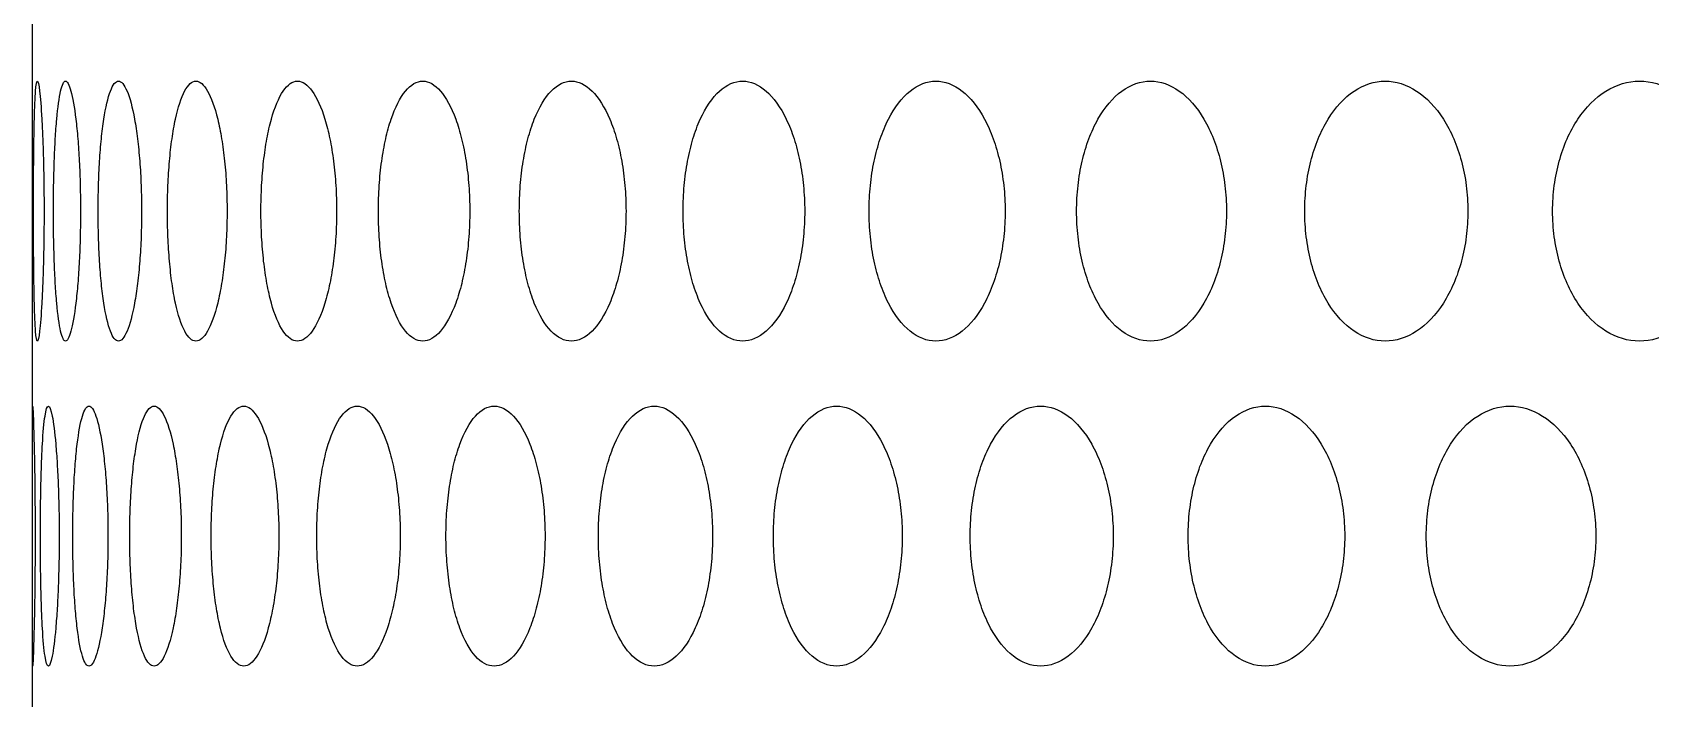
# Model space of a CAD drawing. Header units: millimetres. Extents: x 324 to 7054, y -67 to 2159.
# Drawn here: x 543.51 to 593.34, y 484 to 504.5 of the extents above; entities that cross this region are included whole.
import ezdxf

# ---------------------------------------------------------------- set-up
doc = ezdxf.new("R2010")
doc.units = ezdxf.units.MM
doc.header["$LTSCALE"] = 153.67
doc.layers.get('0').update_dxf_attribs({"linetype": 'CONTINUOUS'})
doc.layers.add('02___PRT_ALL_AXES', color=7, linetype='CONTINUOUS')

msp = doc.modelspace()

# ---------------------------------------------------------------- linework, layer by layer
at = {"linetype": 'Continuous'}
msp.add_line((543.51376, 232.49176), (543.51376, 776), dxfattribs=at)
at = {"layer": '02___PRT_ALL_AXES', "linetype": 'Continuous'}
for points, knots in [([(543.54897, 499), (543.54898, 499.26583), (543.54997, 499.78945), (543.55458, 500.54514), (543.56255, 501.23528), (543.57847, 502.04859), (543.60958, 502.7909), (543.66656, 503.10456), (543.73722, 502.79082), (543.79596, 502.05038), (543.83408, 501.2386), (543.85614, 500.54817), (543.8703, 499.79095), (543.87352, 499.2663), (543.87355, 499)], [0, 0, 0, 0, 0.0625, 0.125, 0.1875, 0.25, 0.375, 0.5, 0.625, 0.75, 0.8125, 0.875, 0.9375, 1, 1, 1, 1]), ([(544.1631, 499), (544.16313, 499.26583), (544.16742, 499.78945), (544.1867, 500.54514), (544.21818, 501.23528), (544.27648, 502.04859), (544.37808, 502.7909), (544.5352, 503.10456), (544.70566, 502.79082), (544.83471, 502.05038), (544.9151, 501.2386), (544.96067, 500.54817), (544.98953, 499.79095), (544.99606, 499.2663), (544.9961, 499)], [0, 0, 0, 0, 0.0625, 0.125, 0.1875, 0.25, 0.375, 0.5, 0.625, 0.75, 0.8125, 0.875, 0.9375, 1, 1, 1, 1]), ([(545.53917, 499), (545.53923, 499.26583), (545.5468, 499.78945), (545.58068, 500.54514), (545.63554, 501.23528), (545.73598, 502.04859), (545.90767, 502.7909), (546.1643, 503.10456), (546.43388, 502.79082), (546.63272, 502.05038), (546.75506, 501.2386), (546.82397, 500.54817), (546.8674, 499.79095), (546.87721, 499.2663), (546.87727, 499)], [0, 0, 0, 0, 0.0625, 0.125, 0.1875, 0.25, 0.375, 0.5, 0.625, 0.75, 0.8125, 0.875, 0.9375, 1, 1, 1, 1]), ([(547.67169, 499), (547.67177, 499.26583), (547.6826, 499.78945), (547.73093, 500.54514), (547.80896, 501.23528), (547.95114, 502.04859), (548.19223, 502.7909), (548.54734, 503.10456), (548.91497, 502.79082), (549.1828, 502.05038), (549.34661, 501.2386), (549.43857, 500.54817), (549.4964, 499.79095), (549.50944, 499.2663), (549.50953, 499)], [0, 0, 0, 0, 0.0625, 0.125, 0.1875, 0.25, 0.375, 0.5, 0.625, 0.75, 0.8125, 0.875, 0.9375, 1, 1, 1, 1]), ([(550.55212, 499), (550.55221, 499.26583), (550.56625, 499.78945), (550.62886, 500.54514), (550.72974, 501.23528), (550.91309, 502.04859), (551.22262, 502.7909), (551.67478, 503.10456), (552.13898, 502.79082), (552.47474, 502.05038), (552.67935, 501.2386), (552.794, 500.54817), (552.866, 499.79095), (552.88223, 499.2663), (552.88234, 499)], [0, 0, 0, 0, 0.0625, 0.125, 0.1875, 0.25, 0.375, 0.5, 0.625, 0.75, 0.8125, 0.875, 0.9375, 1, 1, 1, 1]), ([(554.16892, 499), (554.16904, 499.26583), (554.18623, 499.78945), (554.26285, 500.54514), (554.38618, 501.23528), (554.60997, 502.04859), (554.98669, 502.7909), (555.53411, 503.10456), (556.09303, 502.79082), (556.49536, 502.05038), (556.73996, 501.2386), (556.87683, 500.54817), (556.96272, 499.79095), (556.98207, 499.2663), (556.9822, 499)], [0, 0, 0, 0, 0.0625, 0.125, 0.1875, 0.25, 0.375, 0.5, 0.625, 0.75, 0.8125, 0.875, 0.9375, 1, 1, 1, 1]), ([(558.50763, 499), (558.50776, 499.26583), (558.52804, 499.78945), (558.61837, 500.54514), (558.76365, 501.23528), (559.02698, 502.04859), (559.4694, 502.7909), (560.10987, 503.10456), (560.76126, 502.79082), (561.22856, 502.05038), (561.51217, 501.2386), (561.67073, 500.54817), (561.77015, 499.79095), (561.79255, 499.2663), (561.79269, 499)], [0, 0, 0, 0, 0.0625, 0.125, 0.1875, 0.25, 0.375, 0.5, 0.625, 0.75, 0.8125, 0.875, 0.9375, 1, 1, 1, 1]), ([(563.55087, 499), (563.55102, 499.26583), (563.5743, 499.78945), (563.67798, 500.54514), (563.84463, 501.23528), (564.14645, 502.04859), (564.65278, 502.7909), (565.38375, 503.10456), (566.12501, 502.79082), (566.65541, 502.05038), (566.97689, 501.2386), (567.1565, 500.54817), (567.26906, 499.79095), (567.29441, 499.2663), (567.29457, 499)], [0, 0, 0, 0, 0.0625, 0.125, 0.1875, 0.25, 0.375, 0.5, 0.625, 0.75, 0.8125, 0.875, 0.9375, 1, 1, 1, 1]), ([(569.27845, 499), (569.27862, 499.26583), (569.30481, 499.78945), (569.42143, 500.54514), (569.60878, 501.23528), (569.94788, 502.04859), (570.5161, 502.7909), (571.33464, 503.10456), (572.16281, 502.79082), (572.75417, 502.05038), (573.11225, 501.2386), (573.31217, 500.54817), (573.43743, 499.79095), (573.46563, 499.2663), (573.46581, 499)], [0, 0, 0, 0, 0.0625, 0.125, 0.1875, 0.25, 0.375, 0.5, 0.625, 0.75, 0.8125, 0.875, 0.9375, 1, 1, 1, 1]), ([(575.66745, 499), (575.66764, 499.26583), (575.69664, 499.78945), (575.82572, 500.54514), (576.03302, 501.23528), (576.40804, 502.04859), (577.03589, 502.7909), (577.93872, 503.10456), (578.85047, 502.79082), (579.50044, 502.05038), (579.89367, 501.2386), (580.11312, 500.54817), (580.25057, 499.79095), (580.28151, 499.2663), (580.28171, 499)], [0, 0, 0, 0, 0.0625, 0.125, 0.1875, 0.25, 0.375, 0.5, 0.625, 0.75, 0.8125, 0.875, 0.9375, 1, 1, 1, 1]), ([(582.69229, 499), (582.6925, 499.26583), (582.72419, 499.78945), (582.86522, 500.54514), (583.09165, 501.23528), (583.50109, 502.04859), (584.18604, 502.7909), (585.16954, 503.10456), (586.16123, 502.79082), (586.86721, 502.05038), (587.29402, 501.2386), (587.53212, 500.54817), (587.6812, 499.79095), (587.71476, 499.2663), (587.71498, 499)], [0, 0, 0, 0, 0.0625, 0.125, 0.1875, 0.25, 0.375, 0.5, 0.625, 0.75, 0.8125, 0.875, 0.9375, 1, 1, 1, 1]), ([(590.32485, 499), (590.32508, 499.26583), (590.35933, 499.78945), (590.51175, 500.54514), (590.7564, 501.23528), (591.19862, 502.04859), (591.93793, 502.7909), (592.99818, 503.10456), (594.06584, 502.79082), (594.825, 502.05038), (595.28367, 501.2386), (595.53947, 500.54817), (595.6996, 499.79095), (595.73563, 499.2663), (595.73587, 499)], [0, 0, 0, 0, 0.0625, 0.125, 0.1875, 0.25, 0.375, 0.5, 0.625, 0.75, 0.8125, 0.875, 0.9375, 1, 1, 1, 1]), ([(543.87355, 499), (543.87352, 498.73417), (543.87031, 498.21055), (543.85621, 497.45486), (543.83421, 496.76472), (543.79609, 495.95141), (543.73727, 495.2091), (543.66644, 494.89544), (543.60963, 495.20918), (543.57853, 495.94962), (543.5626, 496.7614), (543.5546, 497.45183), (543.54998, 498.20905), (543.54898, 498.7337), (543.54897, 499)], [0, 0, 0, 0, 0.0625, 0.125, 0.1875, 0.25, 0.375, 0.5, 0.625, 0.75, 0.8125, 0.875, 0.9375, 1, 1, 1, 1]), ([(544.9961, 499), (544.99606, 498.73417), (544.98955, 498.21055), (544.96082, 497.45486), (544.91537, 496.76472), (544.83498, 495.95141), (544.70579, 495.2091), (544.53489, 494.89544), (544.37821, 495.20918), (544.27668, 495.94962), (544.21837, 496.7614), (544.1868, 497.45183), (544.16744, 498.20905), (544.16313, 498.7337), (544.1631, 499)], [0, 0, 0, 0, 0.0625, 0.125, 0.1875, 0.25, 0.375, 0.5, 0.625, 0.75, 0.8125, 0.875, 0.9375, 1, 1, 1, 1]), ([(546.87727, 499), (546.8772, 498.73417), (546.86743, 498.21055), (546.82418, 497.45486), (546.75548, 496.76472), (546.63313, 495.95141), (546.43409, 495.2091), (546.1638, 494.89544), (545.90788, 495.20918), (545.73632, 495.94962), (545.63588, 496.7614), (545.58085, 497.45183), (545.54683, 498.20905), (545.53922, 498.7337), (545.53917, 499)], [0, 0, 0, 0, 0.0625, 0.125, 0.1875, 0.25, 0.375, 0.5, 0.625, 0.75, 0.8125, 0.875, 0.9375, 1, 1, 1, 1]), ([(549.50953, 499), (549.50944, 498.73417), (549.49645, 498.21055), (549.43885, 497.45486), (549.34716, 496.76472), (549.18335, 495.95141), (548.91525, 495.2091), (548.54665, 494.89544), (548.19252, 495.20918), (547.95162, 495.94962), (547.80944, 496.7614), (547.73117, 497.45183), (547.68264, 498.20905), (547.67176, 498.7337), (547.67169, 499)], [0, 0, 0, 0, 0.0625, 0.125, 0.1875, 0.25, 0.375, 0.5, 0.625, 0.75, 0.8125, 0.875, 0.9375, 1, 1, 1, 1]), ([(552.88234, 499), (552.88223, 498.73417), (552.86606, 498.21055), (552.79436, 497.45486), (552.68004, 496.76472), (552.47542, 495.95141), (552.13934, 495.2091), (551.67391, 494.89544), (551.22298, 495.20918), (550.91371, 495.94962), (550.73035, 496.7614), (550.62917, 497.45183), (550.56631, 498.20905), (550.55221, 498.7337), (550.55212, 499)], [0, 0, 0, 0, 0.0625, 0.125, 0.1875, 0.25, 0.375, 0.5, 0.625, 0.75, 0.8125, 0.875, 0.9375, 1, 1, 1, 1]), ([(556.9822, 499), (556.98207, 498.73417), (556.96279, 498.21055), (556.87726, 497.45486), (556.74078, 496.76472), (556.49618, 495.95141), (556.09346, 495.2091), (555.53306, 494.89544), (554.98713, 495.20918), (554.61072, 495.94962), (554.38693, 496.7614), (554.26324, 497.45183), (554.1863, 498.20905), (554.16904, 498.7337), (554.16892, 499)], [0, 0, 0, 0, 0.0625, 0.125, 0.1875, 0.25, 0.375, 0.5, 0.625, 0.75, 0.8125, 0.875, 0.9375, 1, 1, 1, 1]), ([(561.79269, 499), (561.79254, 498.73417), (561.77024, 498.21055), (561.67122, 497.45486), (561.51313, 496.76472), (561.22951, 495.95141), (560.76177, 495.2091), (560.10864, 494.89544), (559.4699, 495.20918), (559.02787, 495.94962), (558.76453, 496.7614), (558.61883, 497.45183), (558.52812, 498.20905), (558.50776, 498.7337), (558.50763, 499)], [0, 0, 0, 0, 0.0625, 0.125, 0.1875, 0.25, 0.375, 0.5, 0.625, 0.75, 0.8125, 0.875, 0.9375, 1, 1, 1, 1]), ([(567.29457, 499), (567.29441, 498.73417), (567.26915, 498.21055), (567.15706, 497.45486), (566.97798, 496.76472), (566.65649, 495.95141), (566.12559, 495.2091), (565.38235, 494.89544), (564.65336, 495.20918), (564.14747, 495.94962), (563.84564, 496.7614), (563.6785, 497.45183), (563.57439, 498.20905), (563.55102, 498.7337), (563.55087, 499)], [0, 0, 0, 0, 0.0625, 0.125, 0.1875, 0.25, 0.375, 0.5, 0.625, 0.75, 0.8125, 0.875, 0.9375, 1, 1, 1, 1]), ([(573.46581, 499), (573.46563, 498.73417), (573.43753, 498.21055), (573.3128, 497.45486), (573.11345, 496.76472), (572.75537, 495.95141), (572.16345, 495.2091), (571.33308, 494.89544), (570.51675, 495.20918), (569.94902, 495.94962), (569.60992, 496.7614), (569.42201, 497.45183), (569.30491, 498.20905), (569.27862, 498.7337), (569.27845, 499)], [0, 0, 0, 0, 0.0625, 0.125, 0.1875, 0.25, 0.375, 0.5, 0.625, 0.75, 0.8125, 0.875, 0.9375, 1, 1, 1, 1]), ([(580.28171, 499), (580.2815, 498.73417), (580.25068, 498.21055), (580.11381, 497.45486), (579.89499, 496.76472), (579.50176, 495.95141), (578.85118, 495.2091), (577.93699, 494.89544), (577.0366, 495.20918), (576.40931, 495.94962), (576.03428, 496.7614), (575.82636, 497.45183), (575.69674, 498.20905), (575.66764, 498.7337), (575.66745, 499)], [0, 0, 0, 0, 0.0625, 0.125, 0.1875, 0.25, 0.375, 0.5, 0.625, 0.75, 0.8125, 0.875, 0.9375, 1, 1, 1, 1]), ([(587.71498, 499), (587.71475, 498.73417), (587.68133, 498.21055), (587.53286, 497.45486), (587.29546, 496.76472), (586.86864, 495.95141), (586.16201, 495.2091), (585.16767, 494.89544), (584.18681, 495.20918), (583.50247, 495.94962), (583.09302, 496.7614), (582.86592, 497.45183), (582.7243, 498.20905), (582.6925, 498.7337), (582.69229, 499)], [0, 0, 0, 0, 0.0625, 0.125, 0.1875, 0.25, 0.375, 0.5, 0.625, 0.75, 0.8125, 0.875, 0.9375, 1, 1, 1, 1]), ([(595.73587, 499), (595.73563, 498.73417), (595.69973, 498.21055), (595.54027, 497.45486), (595.28522, 496.76472), (594.82653, 495.95141), (594.06667, 495.2091), (592.99616, 494.89544), (591.93877, 495.20918), (591.20011, 495.94962), (590.75789, 496.7614), (590.51251, 497.45183), (590.35946, 498.20905), (590.32508, 498.7337), (590.32485, 499)], [0, 0, 0, 0, 0.0625, 0.125, 0.1875, 0.25, 0.375, 0.5, 0.625, 0.75, 0.8125, 0.875, 0.9375, 1, 1, 1, 1]), ([(543.51376, 492.64766), (543.51376, 492.66388), (543.51391, 492.88757), (543.51862, 493.10456), (543.53924, 492.79082), (543.56273, 492.05038), (543.57964, 491.2386), (543.5899, 490.54817), (543.59669, 489.79095), (543.59826, 489.2663), (543.59827, 489)], [0, 0, 0, 0, 0.01486274, 0.21189019, 0.40891765, 0.6059451, 0.70445882, 0.80297255, 0.90148627, 1, 1, 1, 1]), ([(543.76057, 489), (543.76059, 489.26583), (543.76323, 489.78945), (543.77518, 490.54514), (543.79491, 491.23528), (543.83204, 492.04859), (543.89843, 492.7909), (544.00553, 493.10456), (544.12615, 492.79082), (544.2201, 492.05038), (544.27938, 491.2386), (544.31321, 490.54817), (544.33473, 489.79095), (544.33961, 489.2663), (544.33964, 489)], [0, 0, 0, 0, 0.0625, 0.125, 0.1875, 0.25, 0.375, 0.5, 0.625, 0.75, 0.8125, 0.875, 0.9375, 1, 1, 1, 1]), ([(544.75617, 489), (544.75621, 489.26583), (544.76214, 489.78945), (544.78873, 490.54514), (544.83193, 491.23528), (544.91134, 492.04859), (545.04805, 492.7909), (545.25503, 493.10456), (545.47516, 492.79082), (545.63919, 492.05038), (545.7406, 491.2386), (545.79787, 490.54817), (545.83403, 489.79095), (545.8422, 489.2663), (545.84226, 489)], [0, 0, 0, 0, 0.0625, 0.125, 0.1875, 0.25, 0.375, 0.5, 0.625, 0.75, 0.8125, 0.875, 0.9375, 1, 1, 1, 1]), ([(546.51134, 489), (546.5114, 489.26583), (546.52061, 489.78945), (546.56174, 490.54514), (546.62822, 491.23528), (546.74959, 492.04859), (546.95608, 492.7909), (547.2621, 493.10456), (547.58087, 492.79082), (547.81432, 492.05038), (547.95747, 491.2386), (548.03794, 490.54817), (548.08859, 489.79095), (548.10003, 489.2663), (548.1001, 489)], [0, 0, 0, 0, 0.0625, 0.125, 0.1875, 0.25, 0.375, 0.5, 0.625, 0.75, 0.8125, 0.875, 0.9375, 1, 1, 1, 1]), ([(549.01907, 489), (549.01915, 489.26583), (549.03159, 489.78945), (549.08709, 490.54514), (549.17659, 491.23528), (549.33944, 492.04859), (549.61488, 492.7909), (550.01872, 493.10456), (550.43485, 492.79082), (550.73679, 492.05038), (550.92109, 491.2386), (551.02445, 490.54817), (551.0894, 489.79095), (551.10404, 489.2663), (551.10414, 489)], [0, 0, 0, 0, 0.0625, 0.125, 0.1875, 0.25, 0.375, 0.5, 0.625, 0.75, 0.8125, 0.875, 0.9375, 1, 1, 1, 1]), ([(552.26931, 489), (552.26942, 489.26583), (552.28504, 489.78945), (552.35469, 490.54514), (552.46685, 491.23528), (552.67052, 492.04859), (553.01382, 492.7909), (553.51386, 493.10456), (554.02567, 492.79082), (554.3949, 492.05038), (554.61962, 491.2386), (554.74544, 490.54817), (554.82443, 489.79095), (554.84223, 489.2663), (554.84234, 489)], [0, 0, 0, 0, 0.0625, 0.125, 0.1875, 0.25, 0.375, 0.5, 0.625, 0.75, 0.8125, 0.875, 0.9375, 1, 1, 1, 1]), ([(556.24906, 489), (556.24918, 489.26583), (556.26793, 489.78945), (556.35145, 490.54514), (556.48581, 491.23528), (556.7295, 492.04859), (557.13927, 492.7909), (557.73351, 493.10456), (558.33897, 492.79082), (558.77401, 492.05038), (559.03824, 491.2386), (559.18603, 490.54817), (559.27873, 489.79095), (559.29962, 489.2663), (559.29975, 489)], [0, 0, 0, 0, 0.0625, 0.125, 0.1875, 0.25, 0.375, 0.5, 0.625, 0.75, 0.8125, 0.875, 0.9375, 1, 1, 1, 1]), ([(560.94238, 489), (560.94252, 489.26583), (560.96431, 489.78945), (561.06137, 490.54514), (561.21741, 491.23528), (561.50012, 492.04859), (561.97474, 492.7909), (562.6608, 493.10456), (563.35748, 492.79082), (563.85658, 492.05038), (564.15927, 491.2386), (564.32844, 490.54817), (564.43448, 489.79095), (564.45837, 489.2663), (564.45852, 489)], [0, 0, 0, 0, 0.0625, 0.125, 0.1875, 0.25, 0.375, 0.5, 0.625, 0.75, 0.8125, 0.875, 0.9375, 1, 1, 1, 1]), ([(566.33048, 489), (566.33065, 489.26583), (566.3554, 489.78945), (566.4656, 490.54514), (566.64269, 491.23528), (566.96331, 492.04859), (567.50086, 492.7909), (568.276, 493.10456), (569.0611, 492.79082), (569.62227, 492.05038), (569.96221, 491.2386), (570.15207, 490.54817), (570.27104, 489.79095), (570.29783, 489.2663), (570.29801, 489)], [0, 0, 0, 0, 0.0625, 0.125, 0.1875, 0.25, 0.375, 0.5, 0.625, 0.75, 0.8125, 0.875, 0.9375, 1, 1, 1, 1]), ([(572.39181, 489), (572.39199, 489.26583), (572.4196, 489.78945), (572.54251, 490.54514), (572.73994, 491.23528), (573.09717, 492.04859), (573.69551, 492.7909), (574.55662, 493.10456), (575.42702, 492.79082), (576.048, 492.05038), (576.42384, 491.2386), (576.63363, 490.54817), (576.76505, 489.79095), (576.79463, 489.2663), (576.79483, 489)], [0, 0, 0, 0, 0.0625, 0.125, 0.1875, 0.25, 0.375, 0.5, 0.625, 0.75, 0.8125, 0.875, 0.9375, 1, 1, 1, 1]), ([(579.10209, 489), (579.10229, 489.26583), (579.13265, 489.78945), (579.26777, 490.54514), (579.48475, 491.23528), (579.87717, 492.04859), (580.5339, 492.7909), (581.47754, 493.10456), (582.42974, 492.79082), (583.10805, 492.05038), (583.51827, 491.2386), (583.74717, 490.54817), (583.8905, 489.79095), (583.92276, 489.2663), (583.92298, 489)], [0, 0, 0, 0, 0.0625, 0.125, 0.1875, 0.25, 0.375, 0.5, 0.625, 0.75, 0.8125, 0.875, 0.9375, 1, 1, 1, 1]), ([(586.43446, 489), (586.43468, 489.26583), (586.46766, 489.78945), (586.61446, 490.54514), (586.85012, 491.23528), (587.27617, 492.04859), (587.98865, 492.7909), (589.01104, 493.10456), (590.04123, 492.79082), (590.77416, 492.05038), (591.21713, 491.2386), (591.4642, 490.54817), (591.61888, 489.79095), (591.6537, 489.2663), (591.65392, 489)], [0, 0, 0, 0, 0.0625, 0.125, 0.1875, 0.25, 0.375, 0.5, 0.625, 0.75, 0.8125, 0.875, 0.9375, 1, 1, 1, 1]), ([(543.59827, 489), (543.59826, 488.73417), (543.5967, 488.21055), (543.58994, 487.45486), (543.5797, 486.76472), (543.56278, 485.95141), (543.53925, 485.2091), (543.51859, 484.89544), (543.51391, 485.11256), (543.51376, 485.33602), (543.51376, 485.35237)], [0, 0, 0, 0, 0.09850114, 0.19700229, 0.29550343, 0.39400458, 0.59100686, 0.78800915, 0.98501144, 1, 1, 1, 1]), ([(544.33964, 489), (544.33961, 488.73417), (544.33475, 488.21055), (544.31332, 487.45486), (544.27958, 486.76472), (544.22029, 485.95141), (544.12624, 485.2091), (544.00532, 484.89544), (543.89852, 485.20918), (543.83217, 485.94962), (543.79504, 486.7614), (543.77524, 487.45183), (543.76324, 488.20905), (543.76058, 488.7337), (543.76057, 489)], [0, 0, 0, 0, 0.0625, 0.125, 0.1875, 0.25, 0.375, 0.5, 0.625, 0.75, 0.8125, 0.875, 0.9375, 1, 1, 1, 1]), ([(545.84226, 489), (545.8422, 488.73417), (545.83406, 488.21055), (545.79805, 487.45486), (545.74095, 486.76472), (545.63953, 485.95141), (545.47533, 485.2091), (545.25462, 484.89544), (545.04822, 485.20918), (544.91161, 485.94962), (544.83219, 486.7614), (544.78887, 487.45183), (544.76216, 488.20905), (544.7562, 488.7337), (544.75617, 489)], [0, 0, 0, 0, 0.0625, 0.125, 0.1875, 0.25, 0.375, 0.5, 0.625, 0.75, 0.8125, 0.875, 0.9375, 1, 1, 1, 1]), ([(548.1001, 489), (548.10003, 488.73417), (548.08864, 488.21055), (548.03819, 487.45486), (547.95795, 486.76472), (547.8148, 485.95141), (547.58111, 485.2091), (547.26151, 484.89544), (546.95633, 485.20918), (546.75, 485.94962), (546.62862, 486.7614), (546.56194, 487.45183), (546.52064, 488.20905), (546.5114, 488.7337), (546.51134, 489)], [0, 0, 0, 0, 0.0625, 0.125, 0.1875, 0.25, 0.375, 0.5, 0.625, 0.75, 0.8125, 0.875, 0.9375, 1, 1, 1, 1]), ([(551.10414, 489), (551.10404, 488.73417), (551.08945, 488.21055), (551.02477, 487.45486), (550.92172, 486.76472), (550.73741, 485.95141), (550.43517, 485.2091), (550.01794, 484.89544), (549.61521, 485.20918), (549.33999, 485.94962), (549.17713, 486.7614), (549.08737, 487.45183), (549.03164, 488.20905), (549.01915, 488.7337), (549.01907, 489)], [0, 0, 0, 0, 0.0625, 0.125, 0.1875, 0.25, 0.375, 0.5, 0.625, 0.75, 0.8125, 0.875, 0.9375, 1, 1, 1, 1]), ([(554.84234, 489), (554.84223, 488.73417), (554.82449, 488.21055), (554.74584, 487.45486), (554.62038, 486.76472), (554.39565, 485.95141), (554.02607, 485.2091), (553.5129, 484.89544), (553.01421, 485.20918), (552.67121, 485.94962), (552.46753, 486.7614), (552.35504, 487.45183), (552.2851, 488.20905), (552.26941, 488.7337), (552.26931, 489)], [0, 0, 0, 0, 0.0625, 0.125, 0.1875, 0.25, 0.375, 0.5, 0.625, 0.75, 0.8125, 0.875, 0.9375, 1, 1, 1, 1]), ([(559.29975, 489), (559.29961, 488.73417), (559.27881, 488.21055), (559.18649, 487.45486), (559.03913, 486.76472), (558.77489, 485.95141), (558.33944, 485.2091), (557.73237, 484.89544), (557.13974, 485.20918), (556.73032, 485.94962), (556.48663, 486.7614), (556.35186, 487.45183), (556.268, 488.20905), (556.24918, 488.7337), (556.24906, 489)], [0, 0, 0, 0, 0.0625, 0.125, 0.1875, 0.25, 0.375, 0.5, 0.625, 0.75, 0.8125, 0.875, 0.9375, 1, 1, 1, 1]), ([(564.45852, 489), (564.45836, 488.73417), (564.43457, 488.21055), (564.32896, 487.45486), (564.16029, 486.76472), (563.85759, 485.95141), (563.35802, 485.2091), (562.65949, 484.89544), (561.97528, 485.20918), (561.50108, 485.94962), (561.21836, 486.7614), (561.06185, 487.45183), (560.96439, 488.20905), (560.94252, 488.7337), (560.94238, 489)], [0, 0, 0, 0, 0.0625, 0.125, 0.1875, 0.25, 0.375, 0.5, 0.625, 0.75, 0.8125, 0.875, 0.9375, 1, 1, 1, 1]), ([(570.29801, 489), (570.29783, 488.73417), (570.27114, 488.21055), (570.15267, 487.45486), (569.96336, 486.76472), (569.62341, 485.95141), (569.06171, 485.2091), (568.27451, 484.89544), (567.50147, 485.20918), (566.96439, 485.94962), (566.64376, 486.7614), (566.46615, 487.45183), (566.35549, 488.20905), (566.33064, 488.7337), (566.33048, 489)], [0, 0, 0, 0, 0.0625, 0.125, 0.1875, 0.25, 0.375, 0.5, 0.625, 0.75, 0.8125, 0.875, 0.9375, 1, 1, 1, 1]), ([(576.79483, 489), (576.79463, 488.73417), (576.76516, 488.21055), (576.63429, 487.45486), (576.4251, 486.76472), (576.04926, 485.95141), (575.42769, 485.2091), (574.55498, 484.89544), (573.69619, 485.20918), (573.09838, 485.94962), (572.74114, 486.7614), (572.54312, 487.45183), (572.4197, 488.20905), (572.39199, 488.7337), (572.39181, 489)], [0, 0, 0, 0, 0.0625, 0.125, 0.1875, 0.25, 0.375, 0.5, 0.625, 0.75, 0.8125, 0.875, 0.9375, 1, 1, 1, 1]), ([(583.92298, 489), (583.92276, 488.73417), (583.89062, 488.21055), (583.74788, 487.45486), (583.51966, 486.76472), (583.10943, 485.95141), (582.43048, 485.2091), (581.47574, 484.89544), (580.53464, 485.20918), (579.8785, 485.94962), (579.48607, 486.7614), (579.26845, 487.45183), (579.13276, 488.20905), (579.10228, 488.7337), (579.10209, 489)], [0, 0, 0, 0, 0.0625, 0.125, 0.1875, 0.25, 0.375, 0.5, 0.625, 0.75, 0.8125, 0.875, 0.9375, 1, 1, 1, 1]), ([(591.65392, 489), (591.65369, 488.73417), (591.61901, 488.21055), (591.46497, 487.45486), (591.21862, 486.76472), (590.77565, 485.95141), (590.04203, 485.2091), (589.00909, 484.89544), (587.98946, 485.20918), (587.2776, 485.94962), (586.85155, 486.7614), (586.6152, 487.45183), (586.46779, 488.20905), (586.43468, 488.7337), (586.43446, 489)], [0, 0, 0, 0, 0.0625, 0.125, 0.1875, 0.25, 0.375, 0.5, 0.625, 0.75, 0.8125, 0.875, 0.9375, 1, 1, 1, 1])]:
    msp.add_open_spline(points, degree=3, knots=knots, dxfattribs=at)

doc.saveas('drawing.dxf')
